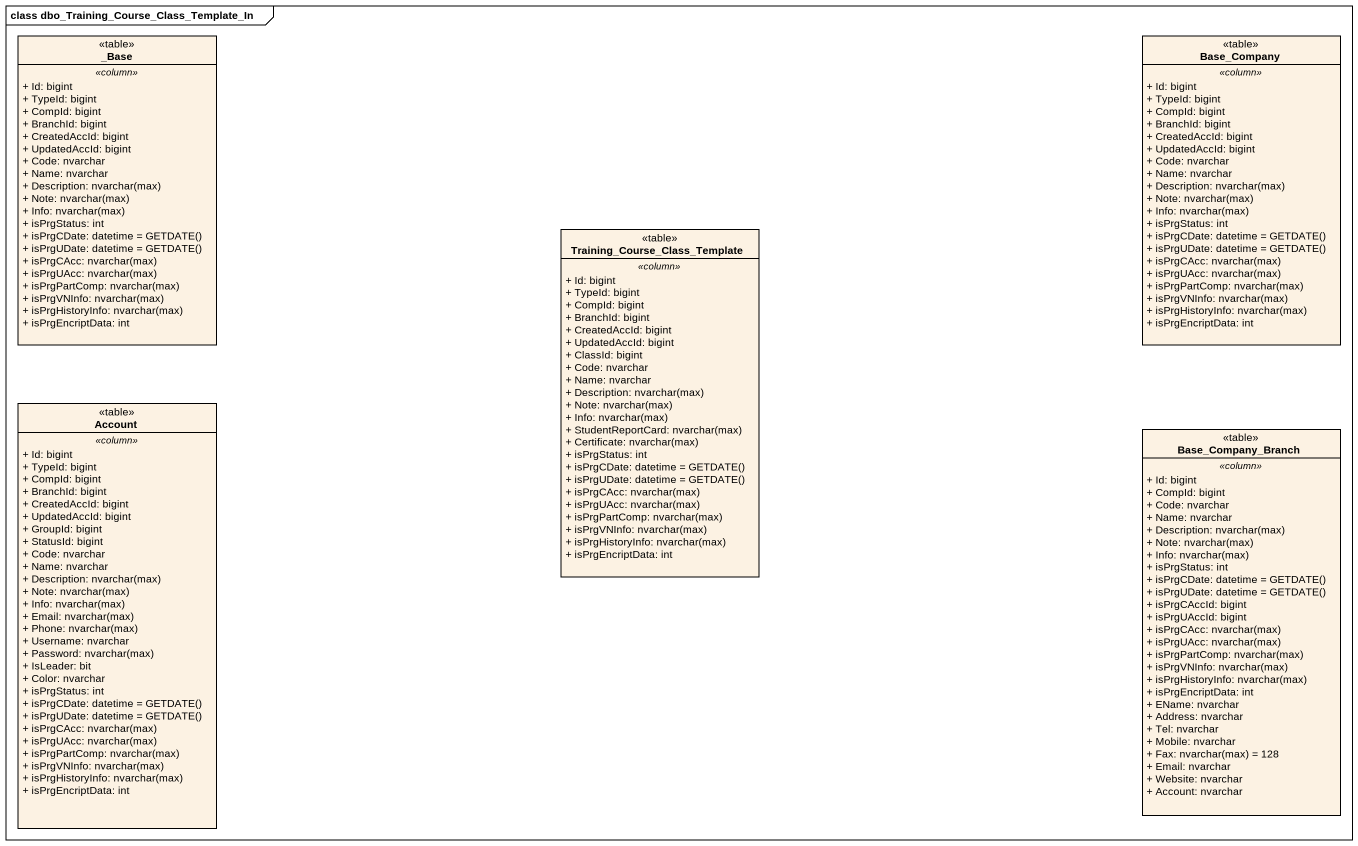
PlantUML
@startuml
mainframe class dbo_Training_Course_Class_Template_In
hide circle
hide empty members
skinparam classAttributeIconSize 0
class "_Base" as Base <<table>> {
  .. <<column>> ..
  + Id: bigint
  + TypeId: bigint
  + CompId: bigint
  + BranchId: bigint
  + CreatedAccId: bigint
  + UpdatedAccId: bigint
  + Code: nvarchar
  + Name: nvarchar
  {field} + Description: nvarchar(max)
  {field} + Note: nvarchar(max)
  {field} + Info: nvarchar(max)
  + isPrgStatus: int
  {field} + isPrgCDate: datetime = GETDATE()
  {field} + isPrgUDate: datetime = GETDATE()
  {field} + isPrgCAcc: nvarchar(max)
  {field} + isPrgUAcc: nvarchar(max)
  {field} + isPrgPartComp: nvarchar(max)
  {field} + isPrgVNInfo: nvarchar(max)
  {field} + isPrgHistoryInfo: nvarchar(max)
  + isPrgEncriptData: int
}
class Base_Company <<table>> {
  .. <<column>> ..
  + Id: bigint
  + TypeId: bigint
  + CompId: bigint
  + BranchId: bigint
  + CreatedAccId: bigint
  + UpdatedAccId: bigint
  + Code: nvarchar
  + Name: nvarchar
  {field} + Description: nvarchar(max)
  {field} + Note: nvarchar(max)
  {field} + Info: nvarchar(max)
  + isPrgStatus: int
  {field} + isPrgCDate: datetime = GETDATE()
  {field} + isPrgUDate: datetime = GETDATE()
  {field} + isPrgCAcc: nvarchar(max)
  {field} + isPrgUAcc: nvarchar(max)
  {field} + isPrgPartComp: nvarchar(max)
  {field} + isPrgVNInfo: nvarchar(max)
  {field} + isPrgHistoryInfo: nvarchar(max)
  + isPrgEncriptData: int
}
class "Training_Course_Class_Template" as Training_Course_Class <<table>> {
  .. <<column>> ..
  + Id: bigint
  + TypeId: bigint
  + CompId: bigint
  + BranchId: bigint
  + CreatedAccId: bigint
  + UpdatedAccId: bigint
  + ClassId: bigint
  + Code: nvarchar
  + Name: nvarchar
  {field} + Description: nvarchar(max)
  {field} + Note: nvarchar(max)
  {field} + Info: nvarchar(max)
  {field} + StudentReportCard: nvarchar(max)
  {field} + Certificate: nvarchar(max)
  + isPrgStatus: int
  {field} + isPrgCDate: datetime = GETDATE()
  {field} + isPrgUDate: datetime = GETDATE()
  {field} + isPrgCAcc: nvarchar(max)
  {field} + isPrgUAcc: nvarchar(max)
  {field} + isPrgPartComp: nvarchar(max)
  {field} + isPrgVNInfo: nvarchar(max)
  {field} + isPrgHistoryInfo: nvarchar(max)
  + isPrgEncriptData: int
}
class Account <<table>> {
  .. <<column>> ..
  + Id: bigint
  + TypeId: bigint
  + CompId: bigint
  + BranchId: bigint
  + CreatedAccId: bigint
  + UpdatedAccId: bigint
  + GroupId: bigint
  + StatusId: bigint
  + Code: nvarchar
  + Name: nvarchar
  {field} + Description: nvarchar(max)
  {field} + Note: nvarchar(max)
  {field} + Info: nvarchar(max)
  {field} + Email: nvarchar(max)
  {field} + Phone: nvarchar(max)
  + Username: nvarchar
  {field} + Password: nvarchar(max)
  + IsLeader: bit
  + Color: nvarchar
  + isPrgStatus: int
  {field} + isPrgCDate: datetime = GETDATE()
  {field} + isPrgUDate: datetime = GETDATE()
  {field} + isPrgCAcc: nvarchar(max)
  {field} + isPrgUAcc: nvarchar(max)
  {field} + isPrgPartComp: nvarchar(max)
  {field} + isPrgVNInfo: nvarchar(max)
  {field} + isPrgHistoryInfo: nvarchar(max)
  + isPrgEncriptData: int
}
class Base_Company_Branch <<table>> {
  .. <<column>> ..
  + Id: bigint
  + CompId: bigint
  + Code: nvarchar
  + Name: nvarchar
  {field} + Description: nvarchar(max)
  {field} + Note: nvarchar(max)
  {field} + Info: nvarchar(max)
  + isPrgStatus: int
  {field} + isPrgCDate: datetime = GETDATE()
  {field} + isPrgUDate: datetime = GETDATE()
  + isPrgCAccId: bigint
  + isPrgUAccId: bigint
  {field} + isPrgCAcc: nvarchar(max)
  {field} + isPrgUAcc: nvarchar(max)
  {field} + isPrgPartComp: nvarchar(max)
  {field} + isPrgVNInfo: nvarchar(max)
  {field} + isPrgHistoryInfo: nvarchar(max)
  + isPrgEncriptData: int
  + EName: nvarchar
  + Address: nvarchar
  + Tel: nvarchar
  + Mobile: nvarchar
  {field} + Fax: nvarchar(max) = 128
  + Email: nvarchar
  + Website: nvarchar
  + Account: nvarchar
}
@enduml
